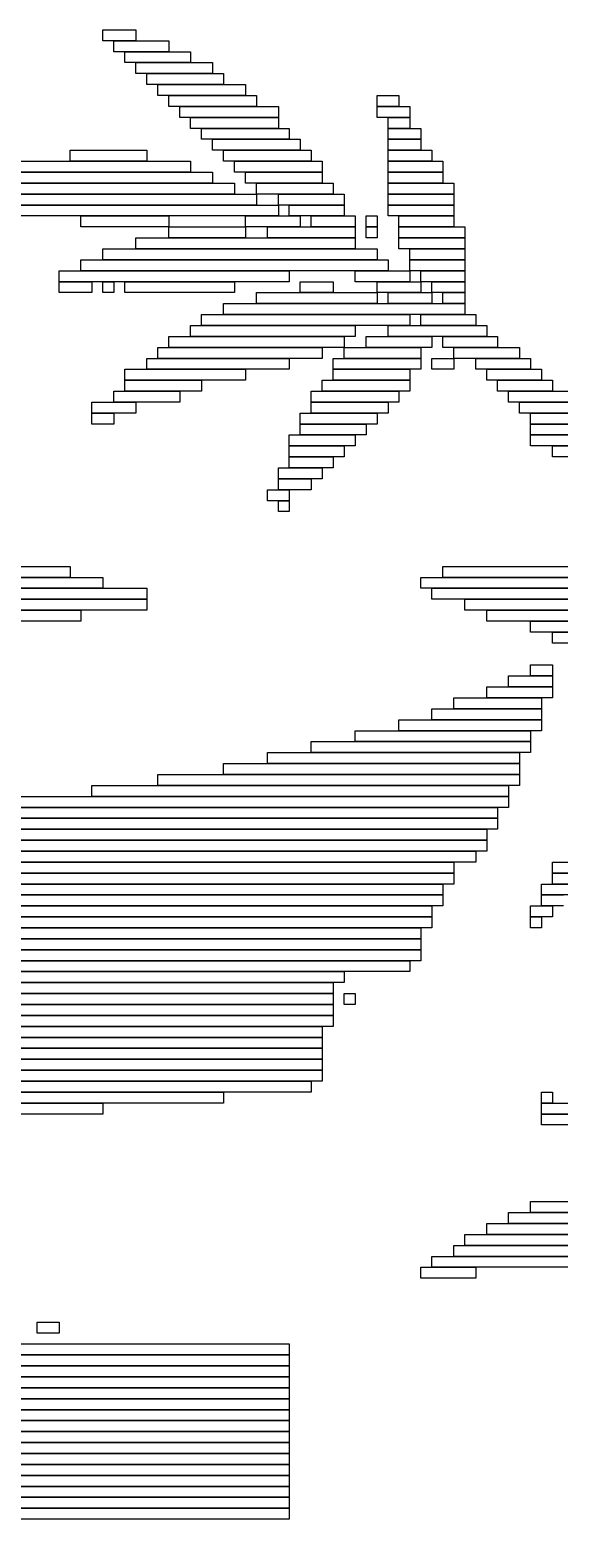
# Model space of a CAD drawing. Extents: x 292 to 731, y 307 to 718.
# Drawn here: x 584.3 to 632.6, y 581 to 717 of the extents above; entities that cross this region are included whole.
import ezdxf

# ---------------------------------------------------------------- set-up
doc = ezdxf.new("R2010")
doc.units = 0

msp = doc.modelspace()

# ---------------------------------------------------------------- linework, layer by layer
for p, q in [((591, 717), (594, 717)), ((591, 716), (591, 717)), ((594, 717), (594, 716)), ((594, 716), (591, 716)), ((592, 716), (597, 716)), ((592, 715), (592, 716)), ((597, 716), (597, 715)), ((597, 715), (592, 715)), ((593, 715), (599, 715)), ((593, 714), (593, 715)), ((599, 714), (593, 714)), ((594, 714), (601, 714)), ((594, 713), (594, 714)), ((599, 715), (599, 714)), ((601, 714), (601, 713)), ((601, 713), (594, 713)), ((595, 713), (602, 713)), ((595, 712), (595, 713)), ((602, 713), (602, 712)), ((602, 712), (595, 712)), ((596, 712), (604, 712)), ((596, 711), (596, 712)), ((604, 712), (604, 711)), ((604, 711), (596, 711)), ((597, 711), (605, 711)), ((597, 710), (597, 711)), ((605, 710), (597, 710)), ((598, 710), (607, 710)), ((598, 709), (598, 710)), ((605, 711), (605, 710)), ((607, 710), (607, 709)), ((616, 711), (618, 711)), ((616, 710), (616, 711)), ((618, 710), (616, 710)), ((616, 710), (619, 710)), ((616, 709), (616, 710)), ((618, 711), (618, 710)), ((619, 710), (619, 709)), ((607, 709), (598, 709)), ((599, 709), (607, 709)), ((599, 708), (599, 709)), ((607, 709), (607, 708)), ((619, 709), (616, 709)), ((617, 709), (619, 709)), ((617, 708), (617, 709)), ((619, 709), (619, 708)), ((607, 708), (599, 708)), ((600, 708), (608, 708)), ((600, 707), (600, 708)), ((608, 708), (608, 707)), ((619, 708), (617, 708)), ((617, 708), (620, 708)), ((617, 707), (617, 708)), ((620, 708), (620, 707)), ((588, 706), (595, 706)), ((588, 705), (588, 706)), ((595, 706), (595, 705)), ((608, 707), (600, 707)), ((601, 707), (609, 707)), ((601, 706), (601, 707)), ((609, 706), (601, 706)), ((602, 706), (610, 706)), ((602, 705), (602, 706)), ((609, 707), (609, 706)), ((610, 706), (610, 705)), ((620, 707), (617, 707)), ((617, 707), (620, 707)), ((617, 706), (617, 707)), ((620, 706), (617, 706)), ((617, 706), (621, 706)), ((617, 705), (617, 706)), ((620, 707), (620, 706)), ((621, 706), (621, 705)), ((583, 705), (599, 705)), ((595, 705), (588, 705)), ((599, 705), (599, 704)), ((610, 705), (602, 705)), ((603, 705), (611, 705)), ((603, 704), (603, 705)), ((611, 705), (611, 704)), ((621, 705), (617, 705)), ((617, 705), (622, 705)), ((617, 704), (617, 705)), ((622, 705), (622, 704)), ((580, 704), (601, 704)), ((599, 704), (583, 704)), ((601, 704), (601, 703)), ((611, 704), (603, 704)), ((604, 704), (611, 704)), ((604, 703), (604, 704)), ((611, 704), (611, 703)), ((622, 704), (617, 704)), ((617, 704), (622, 704)), ((617, 703), (617, 704)), ((622, 704), (622, 703)), ((576, 702), (605, 702)), ((578, 703), (603, 703)), ((603, 702), (578, 702)), ((601, 703), (580, 703)), ((603, 703), (603, 702)), ((611, 703), (604, 703)), ((605, 703), (612, 703)), ((605, 702), (605, 703)), ((612, 702), (605, 702)), ((605, 702), (605, 701)), ((607, 702), (613, 702)), ((607, 701), (607, 702)), ((612, 703), (612, 702)), ((613, 702), (613, 701)), ((622, 703), (617, 703)), ((617, 703), (623, 703)), ((617, 702), (617, 703)), ((623, 702), (617, 702)), ((617, 702), (623, 702)), ((617, 701), (617, 702)), ((623, 703), (623, 702)), ((623, 702), (623, 701)), ((575, 701), (607, 701)), ((605, 701), (576, 701)), ((613, 701), (607, 701)), ((607, 701), (607, 700)), ((608, 701), (613, 701)), ((608, 700), (608, 701)), ((613, 701), (613, 700)), ((623, 701), (617, 701)), ((617, 701), (623, 701)), ((617, 700), (617, 701)), ((623, 701), (623, 700)), ((607, 700), (575, 700)), ((589, 700), (597, 700)), ((589, 699), (589, 700)), ((597, 700), (597, 699)), ((604, 700), (609, 700)), ((604, 699), (604, 700)), ((613, 700), (608, 700)), ((609, 700), (609, 699)), ((610, 700), (614, 700)), ((610, 699), (610, 700)), ((614, 700), (614, 699)), ((615, 700), (616, 700)), ((615, 699), (615, 700)), ((616, 700), (616, 699)), ((623, 700), (617, 700)), ((618, 700), (623, 700)), ((618, 699), (618, 700)), ((623, 700), (623, 699)), ((597, 699), (589, 699)), ((594, 698), (614, 698)), ((594, 697), (594, 698)), ((597, 699), (604, 699)), ((597, 698), (597, 699)), ((604, 698), (597, 698)), ((609, 699), (604, 699)), ((604, 699), (604, 698)), ((606, 699), (614, 699)), ((606, 698), (606, 699)), ((614, 698), (606, 698)), ((614, 699), (610, 699)), ((614, 699), (614, 698)), ((614, 698), (614, 697)), ((616, 699), (615, 699)), ((615, 699), (616, 699)), ((615, 698), (615, 699)), ((616, 698), (615, 698)), ((616, 699), (616, 698)), ((623, 699), (618, 699)), ((618, 699), (624, 699)), ((618, 698), (618, 699)), ((624, 698), (618, 698)), ((618, 698), (624, 698)), ((618, 697), (618, 698)), ((624, 699), (624, 698)), ((624, 698), (624, 697)), ((591, 697), (616, 697)), ((591, 696), (591, 697)), ((614, 697), (594, 697)), ((616, 697), (616, 696)), ((624, 697), (618, 697)), ((619, 697), (624, 697)), ((619, 696), (619, 697)), ((624, 697), (624, 696)), ((587, 695), (608, 695)), ((587, 694), (587, 695)), ((589, 696), (617, 696)), ((589, 695), (589, 696)), ((617, 695), (589, 695)), ((616, 696), (591, 696)), ((608, 695), (608, 694)), ((614, 695), (619, 695)), ((614, 694), (614, 695)), ((617, 696), (617, 695)), ((624, 696), (619, 696)), ((619, 696), (624, 696)), ((619, 695), (619, 696)), ((624, 695), (619, 695)), ((619, 695), (619, 694)), ((620, 695), (624, 695)), ((620, 694), (620, 695)), ((624, 696), (624, 695)), ((624, 695), (624, 694)), ((608, 694), (587, 694)), ((587, 694), (590, 694)), ((587, 693), (587, 694)), ((590, 694), (590, 693)), ((591, 694), (592, 694)), ((591, 693), (591, 694)), ((592, 694), (592, 693)), ((593, 694), (603, 694)), ((593, 693), (593, 694)), ((603, 694), (603, 693)), ((609, 694), (612, 694)), ((609, 693), (609, 694)), ((612, 694), (612, 693)), ((619, 694), (614, 694)), ((616, 694), (620, 694)), ((616, 693), (616, 694)), ((624, 694), (620, 694)), ((620, 694), (620, 693)), ((621, 694), (624, 694)), ((621, 693), (621, 694)), ((624, 694), (624, 693)), ((590, 693), (587, 693)), ((592, 693), (591, 693)), ((603, 693), (593, 693)), ((605, 693), (616, 693)), ((605, 692), (605, 693)), ((612, 693), (609, 693)), ((620, 693), (616, 693)), ((616, 693), (616, 692)), ((617, 693), (621, 693)), ((617, 692), (617, 693)), ((624, 693), (621, 693)), ((621, 693), (621, 692)), ((622, 693), (624, 693)), ((622, 692), (622, 693)), ((624, 693), (624, 692)), ((600, 691), (619, 691)), ((600, 690), (600, 691)), ((602, 692), (624, 692)), ((602, 691), (602, 692)), ((624, 691), (602, 691)), ((616, 692), (605, 692)), ((621, 692), (617, 692)), ((619, 691), (619, 690)), ((620, 691), (625, 691)), ((620, 690), (620, 691)), ((624, 692), (622, 692)), ((624, 692), (624, 691)), ((625, 691), (625, 690)), ((599, 690), (614, 690)), ((599, 689), (599, 690)), ((619, 690), (600, 690)), ((614, 690), (614, 689)), ((617, 690), (626, 690)), ((617, 689), (617, 690)), ((625, 690), (620, 690)), ((626, 690), (626, 689)), ((597, 689), (613, 689)), ((597, 688), (597, 689)), ((614, 689), (599, 689)), ((613, 689), (613, 688)), ((615, 689), (621, 689)), ((615, 688), (615, 689)), ((626, 689), (617, 689)), ((621, 689), (621, 688)), ((622, 689), (627, 689)), ((622, 688), (622, 689)), ((627, 689), (627, 688)), ((595, 687), (608, 687)), ((595, 686), (595, 687)), ((596, 688), (611, 688)), ((596, 687), (596, 688)), ((611, 687), (596, 687)), ((613, 688), (597, 688)), ((608, 687), (608, 686)), ((611, 688), (611, 687)), ((612, 687), (620, 687)), ((612, 686), (612, 687)), ((613, 688), (620, 688)), ((613, 687), (613, 688)), ((620, 687), (613, 687)), ((621, 688), (615, 688)), ((620, 688), (620, 687)), ((620, 687), (620, 686)), ((621, 687), (623, 687)), ((621, 686), (621, 687)), ((627, 688), (622, 688)), ((623, 688), (629, 688)), ((623, 687), (623, 688)), ((629, 687), (623, 687)), ((623, 687), (623, 686)), ((625, 687), (630, 687)), ((625, 686), (625, 687)), ((629, 688), (629, 687)), ((630, 687), (630, 686)), ((593, 686), (604, 686)), ((593, 685), (593, 686)), ((608, 686), (595, 686)), ((604, 686), (604, 685)), ((620, 686), (612, 686)), ((612, 686), (619, 686)), ((612, 685), (612, 686)), ((619, 686), (619, 685)), ((623, 686), (621, 686)), ((630, 686), (625, 686)), ((626, 686), (631, 686)), ((626, 685), (626, 686)), ((631, 686), (631, 685)), ((604, 685), (593, 685)), ((593, 685), (600, 685)), ((593, 684), (593, 685)), ((600, 685), (600, 684)), ((611, 685), (619, 685)), ((611, 684), (611, 685)), ((619, 685), (612, 685)), ((619, 685), (619, 684)), ((631, 685), (626, 685)), ((627, 685), (632, 685)), ((627, 684), (627, 685)), ((632, 685), (632, 684)), ((590, 683), (594, 683)), ((590, 682), (590, 683)), ((592, 684), (598, 684)), ((592, 683), (592, 684)), ((598, 683), (592, 683)), ((600, 684), (593, 684)), ((594, 683), (594, 682)), ((598, 684), (598, 683)), ((610, 684), (618, 684)), ((610, 683), (610, 684)), ((618, 683), (610, 683)), ((610, 683), (617, 683)), ((610, 682), (610, 683)), ((619, 684), (611, 684)), ((617, 683), (617, 682)), ((618, 684), (618, 683)), ((632, 684), (627, 684)), ((628, 684), (635, 684)), ((628, 683), (628, 684)), ((635, 683), (628, 683)), ((629, 683), (636, 683)), ((629, 682), (629, 683)), ((594, 682), (590, 682)), ((590, 682), (592, 682)), ((590, 681), (590, 682)), ((592, 682), (592, 681)), ((609, 682), (616, 682)), ((609, 681), (609, 682)), ((617, 682), (610, 682)), ((616, 682), (616, 681)), ((636, 682), (629, 682)), ((630, 682), (637, 682)), ((630, 681), (630, 682)), ((592, 681), (590, 681)), ((616, 681), (609, 681)), ((609, 681), (615, 681)), ((609, 680), (609, 681)), ((615, 681), (615, 680)), ((637, 681), (630, 681)), ((630, 681), (638, 681)), ((630, 680), (630, 681)), ((608, 680), (614, 680)), ((608, 679), (608, 680)), ((614, 679), (608, 679)), ((608, 679), (613, 679)), ((608, 678), (608, 679)), ((615, 680), (609, 680)), ((613, 679), (613, 678)), ((614, 680), (614, 679)), ((638, 680), (630, 680)), ((630, 680), (639, 680)), ((630, 679), (630, 680)), ((639, 679), (630, 679)), ((632, 679), (640, 679)), ((632, 678), (632, 679)), ((613, 678), (608, 678)), ((608, 678), (612, 678)), ((608, 677), (608, 678)), ((612, 678), (612, 677)), ((640, 678), (632, 678)), ((607, 677), (611, 677)), ((607, 676), (607, 677)), ((611, 676), (607, 676)), ((607, 676), (610, 676)), ((607, 675), (607, 676)), ((612, 677), (608, 677)), ((610, 676), (610, 675)), ((611, 677), (611, 676)), ((606, 675), (608, 675)), ((606, 674), (606, 675)), ((610, 675), (607, 675)), ((608, 675), (608, 674)), ((608, 674), (606, 674)), ((607, 674), (608, 674)), ((607, 673), (607, 674)), ((608, 674), (608, 673)), ((608, 673), (607, 673)), ((573, 668), (588, 668)), ((588, 668), (588, 667)), ((622, 668), (634, 668)), ((622, 667), (622, 668)), ((588, 667), (573, 667)), ((576, 667), (591, 667)), ((591, 667), (591, 666)), ((620, 667), (637, 667)), ((620, 666), (620, 667)), ((634, 667), (622, 667)), ((573, 666), (595, 666)), ((591, 666), (576, 666)), ((595, 666), (595, 665)), ((637, 666), (620, 666)), ((621, 666), (639, 666)), ((621, 665), (621, 666)), ((561, 664), (589, 664)), ((562, 665), (595, 665)), ((595, 664), (562, 664)), ((595, 665), (573, 665)), ((589, 664), (589, 663)), ((595, 665), (595, 664)), ((639, 665), (621, 665)), ((624, 665), (641, 665)), ((624, 664), (624, 665)), ((641, 664), (624, 664)), ((626, 664), (642, 664)), ((626, 663), (626, 664)), ((589, 663), (561, 663)), ((642, 663), (626, 663)), ((630, 663), (643, 663)), ((630, 662), (630, 663)), ((643, 662), (630, 662)), ((632, 662), (644, 662)), ((632, 661), (632, 662)), ((644, 661), (632, 661)), ((630, 659), (632, 659)), ((630, 658), (630, 659)), ((632, 659), (632, 658)), ((626, 657), (632, 657)), ((626, 656), (626, 657)), ((628, 658), (632, 658)), ((628, 657), (628, 658)), ((632, 657), (628, 657)), ((632, 658), (630, 658)), ((632, 658), (632, 657)), ((632, 657), (632, 656)), ((623, 656), (631, 656)), ((623, 655), (623, 656)), ((632, 656), (626, 656)), ((631, 656), (631, 655)), ((621, 655), (631, 655)), ((621, 654), (621, 655)), ((631, 655), (623, 655)), ((631, 655), (631, 654)), ((614, 653), (630, 653)), ((614, 652), (614, 653)), ((618, 654), (631, 654)), ((618, 653), (618, 654)), ((631, 653), (618, 653)), ((631, 654), (621, 654)), ((630, 653), (630, 652)), ((631, 654), (631, 653)), ((610, 652), (630, 652)), ((610, 651), (610, 652)), ((630, 652), (614, 652)), ((630, 652), (630, 651)), ((606, 651), (629, 651)), ((606, 650), (606, 651)), ((630, 651), (610, 651)), ((629, 651), (629, 650)), ((596, 649), (629, 649)), ((596, 648), (596, 649)), ((602, 650), (629, 650)), ((602, 649), (602, 650)), ((629, 649), (602, 649)), ((629, 650), (606, 650)), ((629, 650), (629, 649)), ((629, 649), (629, 648)), ((590, 648), (628, 648)), ((590, 647), (590, 648)), ((629, 648), (596, 648)), ((628, 648), (628, 647)), ((582, 647), (628, 647)), ((628, 647), (590, 647)), ((628, 647), (628, 646)), ((563, 645), (627, 645)), ((574, 646), (627, 646)), ((627, 645), (574, 645)), ((628, 646), (582, 646)), ((627, 646), (627, 645)), ((627, 645), (627, 644)), ((549, 644), (626, 644)), ((627, 644), (563, 644)), ((626, 644), (626, 643)), ((379, 642), (625, 642)), ((526, 643), (626, 643)), ((626, 642), (526, 642)), ((626, 643), (549, 643)), ((625, 642), (625, 641)), ((626, 643), (626, 642)), ((625, 641), (379, 641)), ((381, 641), (623, 641)), ((623, 641), (623, 640)), ((632, 641), (638, 641)), ((632, 640), (632, 641)), ((623, 640), (381, 640)), ((381, 640), (623, 640)), ((623, 640), (623, 639)), ((638, 640), (632, 640)), ((632, 640), (636, 640)), ((632, 639), (632, 640)), ((623, 639), (381, 639)), ((382, 639), (622, 639)), ((622, 638), (382, 638)), ((382, 638), (622, 638)), ((622, 639), (622, 638)), ((622, 638), (622, 637)), ((631, 639), (635, 639)), ((631, 638), (631, 639)), ((635, 638), (631, 638)), ((631, 638), (633, 638)), ((631, 637), (631, 638)), ((636, 639), (632, 639)), ((622, 637), (382, 637)), ((382, 637), (621, 637)), ((621, 637), (621, 636)), ((630, 637), (632, 637)), ((630, 636), (630, 637)), ((633, 637), (631, 637)), ((632, 637), (632, 636)), ((621, 636), (382, 636)), ((383, 636), (621, 636)), ((621, 636), (621, 635)), ((632, 636), (630, 636)), ((630, 636), (631, 636)), ((630, 635), (630, 636)), ((631, 636), (631, 635)), ((621, 635), (383, 635)), ((383, 635), (620, 635)), ((620, 634), (383, 634)), ((384, 634), (620, 634)), ((620, 635), (620, 634)), ((620, 634), (620, 633)), ((631, 635), (630, 635)), ((620, 633), (384, 633)), ((384, 633), (620, 633)), ((620, 633), (620, 632)), ((620, 632), (384, 632)), ((385, 632), (619, 632)), ((619, 632), (619, 631)), ((619, 631), (385, 631)), ((519, 631), (613, 631)), ((613, 630), (519, 630)), ((519, 630), (612, 630)), ((612, 630), (612, 629)), ((613, 631), (613, 630)), ((612, 629), (519, 629)), ((519, 629), (612, 629)), ((612, 629), (612, 628)), ((613, 629), (614, 629)), ((613, 628), (613, 629)), ((614, 629), (614, 628)), ((612, 628), (519, 628)), ((519, 628), (612, 628)), ((612, 627), (519, 627)), ((519, 627), (612, 627)), ((612, 628), (612, 627)), ((612, 627), (612, 626)), ((614, 628), (613, 628)), ((612, 626), (519, 626)), ((519, 626), (611, 626)), ((611, 626), (611, 625)), ((487, 625), (611, 625)), ((611, 625), (519, 625)), ((611, 625), (611, 624)), ((611, 624), (487, 624)), ((518, 624), (611, 624)), ((611, 623), (518, 623)), ((518, 623), (611, 623)), ((611, 624), (611, 623)), ((611, 623), (611, 622)), ((486, 622), (611, 622)), ((611, 622), (518, 622)), ((611, 622), (611, 621)), ((611, 621), (486, 621)), ((486, 621), (610, 621)), ((610, 621), (610, 620)), ((610, 620), (486, 620)), ((494, 620), (602, 620)), ((602, 619), (494, 619)), ((518, 619), (591, 619)), ((591, 619), (591, 618)), ((602, 620), (602, 619)), ((631, 620), (632, 620)), ((631, 619), (631, 620)), ((632, 619), (631, 619)), ((631, 619), (644, 619)), ((631, 618), (631, 619)), ((632, 620), (632, 619)), ((591, 618), (518, 618)), ((644, 618), (631, 618)), ((631, 618), (647, 618)), ((631, 617), (631, 618)), ((647, 617), (631, 617)), ((630, 610), (649, 610)), ((630, 609), (630, 610)), ((626, 608), (660, 608)), ((626, 607), (626, 608)), ((628, 609), (653, 609)), ((628, 608), (628, 609)), ((653, 608), (628, 608)), ((649, 609), (630, 609)), ((624, 607), (650, 607)), ((624, 606), (624, 607)), ((660, 607), (626, 607)), ((623, 606), (645, 606)), ((623, 605), (623, 606)), ((650, 606), (624, 606)), ((620, 604), (625, 604)), ((620, 603), (620, 604)), ((621, 605), (636, 605)), ((621, 604), (621, 605)), ((636, 604), (621, 604)), ((645, 605), (623, 605)), ((625, 604), (625, 603)), ((625, 603), (620, 603)), ((585, 599), (587, 599)), ((585, 598), (585, 599)), ((587, 599), (587, 598)), ((587, 598), (585, 598)), ((518, 597), (608, 597)), ((608, 596), (518, 596)), ((518, 596), (608, 596)), ((608, 597), (608, 596)), ((608, 596), (608, 595)), ((608, 595), (518, 595)), ((518, 595), (608, 595)), ((608, 595), (608, 594)), ((608, 594), (518, 594)), ((518, 594), (608, 594)), ((608, 593), (518, 593)), ((518, 593), (608, 593)), ((608, 594), (608, 593)), ((608, 593), (608, 592)), ((608, 592), (518, 592)), ((518, 592), (608, 592)), ((608, 592), (608, 591)), ((608, 591), (518, 591)), ((518, 591), (608, 591)), ((608, 591), (608, 590)), ((608, 590), (518, 590)), ((518, 590), (608, 590)), ((608, 589), (518, 589)), ((518, 589), (608, 589)), ((608, 590), (608, 589)), ((608, 589), (608, 588)), ((396, 588), (608, 588)), ((608, 588), (518, 588)), ((608, 588), (608, 587)), ((608, 587), (396, 587)), ((396, 587), (608, 587)), ((608, 587), (608, 586)), ((608, 586), (396, 586)), ((396, 586), (608, 586)), ((608, 585), (396, 585)), ((396, 585), (608, 585)), ((608, 586), (608, 585)), ((608, 585), (608, 584)), ((608, 584), (396, 584)), ((396, 584), (608, 584)), ((608, 584), (608, 583)), ((608, 583), (396, 583)), ((396, 583), (608, 583)), ((608, 583), (608, 582)), ((608, 582), (396, 582)), ((396, 582), (608, 582)), ((608, 581), (396, 581)), ((608, 582), (608, 581))]:
    msp.add_line(p, q)

doc.saveas('drawing.dxf')
